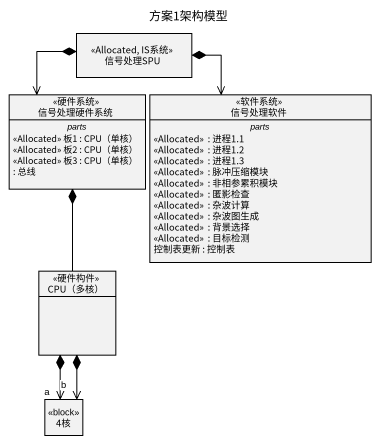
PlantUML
@startuml
title 方案1架构模型
hide circle
hide empty members
class 信号处理SPU <<Allocated, IS系统>>
class 信号处理硬件系统 <<硬件系统>> {
  -- parts --
  <<Allocated>> 板1 : CPU（单核）
  <<Allocated>> 板2 : CPU（单核）
  <<Allocated>> 板3 : CPU（单核）
  : 总线
}
class 信号处理软件 <<软件系统>> {
  -- parts --
  <<Allocated>>  : 进程1.1
  <<Allocated>>  : 进程1.2
  <<Allocated>>  : 进程1.3
  <<Allocated>>  : 脉冲压缩模块
  <<Allocated>>  : 非相参累积模块
  <<Allocated>>  : 匿影检查
  <<Allocated>>  : 杂波计算
  <<Allocated>>  : 杂波图生成
  <<Allocated>>  : 背景选择
  <<Allocated>>  : 目标检测
  控制表更新 : 控制表
}
class "CPU（多核）" as CPU_多核 <<硬件构件>>
class "4核" as c4核 <<block>>
信号处理SPU *--> 信号处理硬件系统
信号处理SPU *--> 信号处理软件
信号处理硬件系统 *-- CPU_多核
CPU_多核 *--> "a" c4核
CPU_多核 *--> "b" c4核
@enduml
